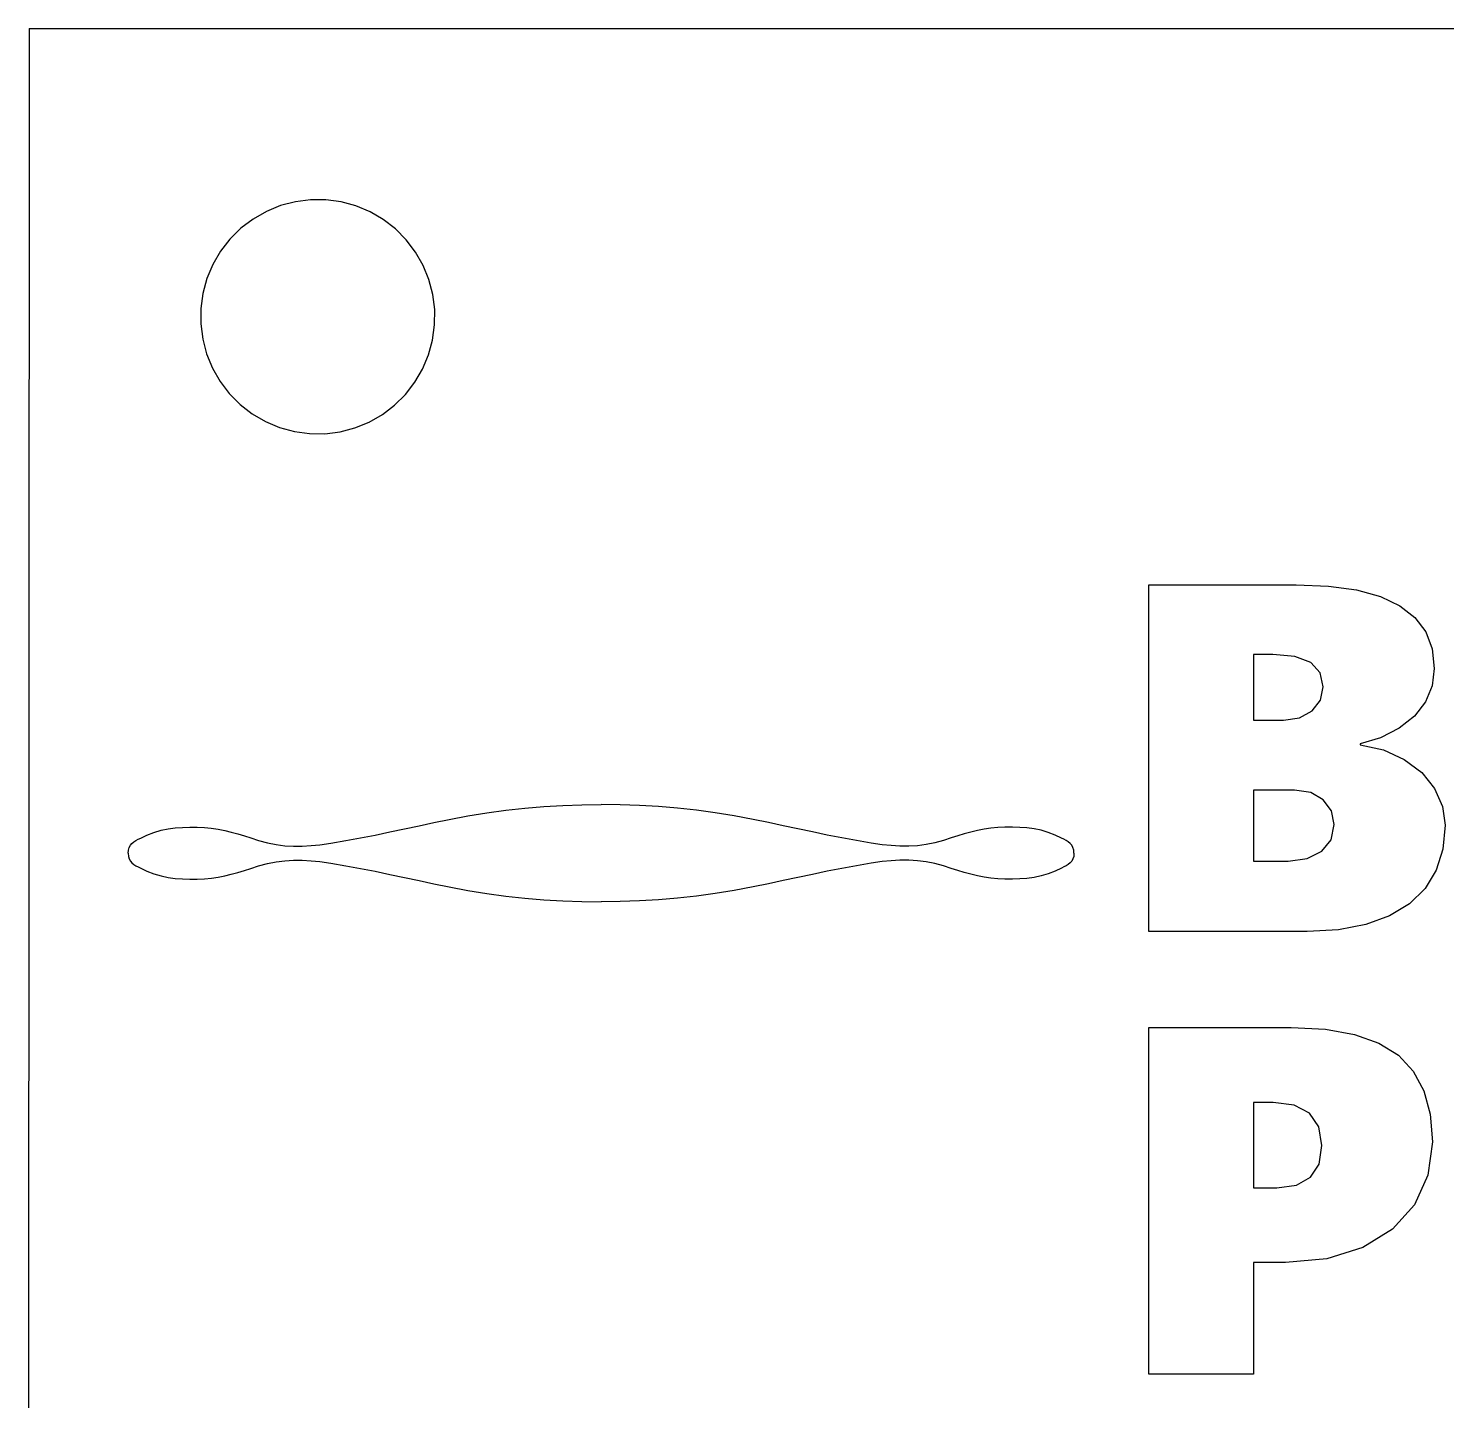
# Model space of a CAD drawing. Extents: x -53 to 53, y -73 to 73.
# Drawn here: x -52.5 to -13.16, y 35.16 to 73.23 of the extents above; entities that cross this region are included whole.
import ezdxf

# ---------------------------------------------------------------- set-up
doc = ezdxf.new("R2010")
doc.units = 0
doc.header["$MEASUREMENT"] = 0
doc.layers.get('0').update_dxf_attribs({"linetype": 'CONTINUOUS'})

msp = doc.modelspace()

# ---------------------------------------------------------------- linework, layer by layer
for p, q in [((-52.473, 73.227), (-52.5, 29.848)), ((-52.473, 73.227), (52.474, 73.227)), ((-44.672, 68.471), (-45.094, 68.417)), ((-44.247, 68.469), (-44.672, 68.471)), ((-43.825, 68.412), (-44.247, 68.469)), ((-45.898, 68.148), (-46.267, 67.937)), ((-45.505, 68.309), (-45.898, 68.148)), ((-45.094, 68.417), (-45.505, 68.309)), ((-43.415, 68.3), (-43.825, 68.412)), ((-43.023, 68.135), (-43.415, 68.3)), ((-42.656, 67.921), (-43.023, 68.135)), ((-46.606, 67.68), (-46.907, 67.38)), ((-46.267, 67.937), (-46.606, 67.68)), ((-42.32, 67.661), (-42.656, 67.921)), ((-46.907, 67.38), (-47.168, 67.044)), ((-42.021, 67.359), (-42.32, 67.661)), ((-41.763, 67.021), (-42.021, 67.359)), ((-47.168, 67.044), (-47.382, 66.677)), ((-41.552, 66.651), (-41.763, 67.021)), ((-47.382, 66.677), (-47.546, 66.285)), ((-41.391, 66.258), (-41.552, 66.651)), ((-47.546, 66.285), (-47.658, 65.875)), ((-41.283, 65.847), (-41.391, 66.258)), ((-47.658, 65.875), (-47.715, 65.453)), ((-41.229, 65.425), (-41.283, 65.847)), ((-47.715, 65.453), (-47.717, 65.028)), ((-41.231, 65), (-41.229, 65.425)), ((-47.717, 65.028), (-47.664, 64.607)), ((-41.289, 64.579), (-41.231, 65)), ((-47.664, 64.607), (-47.555, 64.195)), ((-41.4, 64.169), (-41.289, 64.579)), ((-47.555, 64.195), (-47.394, 63.802)), ((-41.565, 63.777), (-41.4, 64.169)), ((-47.394, 63.802), (-47.183, 63.433)), ((-41.779, 63.409), (-41.565, 63.777)), ((-47.183, 63.433), (-46.926, 63.095)), ((-42.039, 63.073), (-41.779, 63.409)), ((-46.926, 63.095), (-46.627, 62.793)), ((-42.341, 62.774), (-42.039, 63.073)), ((-46.627, 62.793), (-46.291, 62.532)), ((-42.68, 62.517), (-42.341, 62.774)), ((-46.291, 62.532), (-45.924, 62.318)), ((-45.924, 62.318), (-45.531, 62.154)), ((-43.442, 62.145), (-43.049, 62.306)), ((-43.049, 62.306), (-42.68, 62.517)), ((-45.531, 62.154), (-45.121, 62.042)), ((-45.121, 62.042), (-44.7, 61.985)), ((-44.7, 61.985), (-44.275, 61.983)), ((-44.275, 61.983), (-43.853, 62.036)), ((-43.853, 62.036), (-43.442, 62.145)), ((-21.416, 48.176), (-21.416, 57.794)), ((-21.416, 57.794), (-17.332, 57.794)), ((-17.332, 57.794), (-16.434, 57.757)), ((-16.434, 57.757), (-15.656, 57.648)), ((-15.656, 57.648), (-14.998, 57.466)), ((-14.998, 57.466), (-14.459, 57.212)), ((-14.459, 57.212), (-14.041, 56.884)), ((-14.041, 56.884), (-13.741, 56.484)), ((-13.741, 56.484), (-13.562, 56.012)), ((-13.562, 56.012), (-13.502, 55.466)), ((-17.982, 55.855), (-18.519, 55.855)), ((-18.519, 55.855), (-18.519, 54.038)), ((-17.369, 55.799), (-17.982, 55.855)), ((-16.931, 55.632), (-17.369, 55.799)), ((-16.668, 55.353), (-16.931, 55.632)), ((-16.58, 54.963), (-16.668, 55.353)), ((-13.502, 55.466), (-13.562, 54.984)), ((-16.658, 54.592), (-16.58, 54.963)), ((-13.562, 54.984), (-13.743, 54.544)), ((-17.241, 54.102), (-16.889, 54.296)), ((-16.889, 54.296), (-16.658, 54.592)), ((-13.743, 54.544), (-14.048, 54.151)), ((-18.519, 54.038), (-17.68, 54.038)), ((-17.68, 54.038), (-17.241, 54.102)), ((-14.048, 54.151), (-14.478, 53.81)), ((-14.995, 53.545), (-15.561, 53.38)), ((-14.478, 53.81), (-14.995, 53.545)), ((-15.561, 53.38), (-15.561, 53.354)), ((-15.561, 53.354), (-14.912, 53.212)), ((-14.912, 53.212), (-14.334, 52.948)), ((-14.334, 52.948), (-13.852, 52.582)), ((-13.852, 52.582), (-13.495, 52.136)), ((-17.379, 52.093), (-18.519, 52.093)), ((-18.519, 52.093), (-18.519, 50.128)), ((-16.931, 52.026), (-17.379, 52.093)), ((-16.58, 51.824), (-16.931, 52.026)), ((-13.495, 52.136), (-13.274, 51.641)), ((-39.782, 51.465), (-39.258, 51.536)), ((-39.258, 51.536), (-38.732, 51.594)), ((-38.732, 51.594), (-38.206, 51.639)), ((-38.206, 51.639), (-37.677, 51.671)), ((-37.677, 51.671), (-37.147, 51.69)), ((-37.147, 51.69), (-36.613, 51.696)), ((-36.08, 51.69), (-36.613, 51.696)), ((-35.55, 51.671), (-36.08, 51.69)), ((-35.021, 51.639), (-35.55, 51.671)), ((-34.495, 51.594), (-35.021, 51.639)), ((-33.969, 51.536), (-34.495, 51.594)), ((-33.445, 51.465), (-33.969, 51.536)), ((-16.354, 51.519), (-16.58, 51.824)), ((-13.274, 51.641), (-13.2, 51.127)), ((-41.662, 51.108), (-41.256, 51.194)), ((-41.256, 51.194), (-40.83, 51.282)), ((-40.83, 51.282), (-40.306, 51.38)), ((-40.306, 51.38), (-39.782, 51.465)), ((-32.921, 51.38), (-33.445, 51.465)), ((-32.397, 51.282), (-32.921, 51.38)), ((-31.971, 51.194), (-32.397, 51.282)), ((-31.565, 51.108), (-31.971, 51.194)), ((-16.279, 51.14), (-16.354, 51.519)), ((-49.451, 50.73), (-49.384, 50.764)), ((-49.384, 50.764), (-49.21, 50.848)), ((-49.21, 50.848), (-49.015, 50.923)), ((-49.015, 50.923), (-48.82, 50.98)), ((-48.82, 50.98), (-48.623, 51.02)), ((-48.623, 51.02), (-48.425, 51.046)), ((-48.425, 51.046), (-48.225, 51.061)), ((-48.225, 51.061), (-48.022, 51.067)), ((-48.022, 51.067), (-47.815, 51.066)), ((-47.815, 51.066), (-47.615, 51.059)), ((-47.615, 51.059), (-47.425, 51.041)), ((-47.425, 51.041), (-47.237, 51.014)), ((-47.237, 51.014), (-47.053, 50.977)), ((-47.053, 50.977), (-46.87, 50.933)), ((-46.87, 50.933), (-46.689, 50.882)), ((-46.689, 50.882), (-46.509, 50.827)), ((-46.509, 50.827), (-46.329, 50.767)), ((-46.329, 50.767), (-46.115, 50.696)), ((-43.697, 50.693), (-43.288, 50.769)), ((-43.288, 50.769), (-42.881, 50.849)), ((-42.881, 50.849), (-42.474, 50.934)), ((-42.474, 50.934), (-42.068, 51.02)), ((-42.068, 51.02), (-41.662, 51.108)), ((-31.159, 51.02), (-31.565, 51.108)), ((-30.753, 50.934), (-31.159, 51.02)), ((-30.347, 50.849), (-30.753, 50.934)), ((-29.939, 50.769), (-30.347, 50.849)), ((-29.531, 50.693), (-29.939, 50.769)), ((-26.899, 50.767), (-27.112, 50.696)), ((-26.718, 50.827), (-26.899, 50.767)), ((-26.538, 50.882), (-26.718, 50.827)), ((-26.357, 50.933), (-26.538, 50.882)), ((-26.175, 50.977), (-26.357, 50.933)), ((-25.99, 51.014), (-26.175, 50.977)), ((-25.803, 51.041), (-25.99, 51.014)), ((-25.612, 51.059), (-25.803, 51.041)), ((-25.413, 51.066), (-25.612, 51.059)), ((-25.206, 51.067), (-25.413, 51.066)), ((-25.002, 51.061), (-25.206, 51.067)), ((-24.802, 51.046), (-25.002, 51.061)), ((-24.604, 51.02), (-24.802, 51.046)), ((-24.408, 50.98), (-24.604, 51.02)), ((-24.213, 50.923), (-24.408, 50.98)), ((-24.018, 50.848), (-24.213, 50.923)), ((-23.844, 50.764), (-24.018, 50.848)), ((-23.776, 50.73), (-23.844, 50.764)), ((-16.364, 50.72), (-16.279, 51.14)), ((-13.2, 51.127), (-13.262, 50.46)), ((-49.732, 50.346), (-49.724, 50.434)), ((-49.724, 50.434), (-49.703, 50.507)), ((-49.703, 50.507), (-49.67, 50.567)), ((-49.67, 50.567), (-49.626, 50.616)), ((-49.626, 50.616), (-49.574, 50.658)), ((-49.574, 50.658), (-49.515, 50.695)), ((-49.515, 50.695), (-49.451, 50.73)), ((-46.115, 50.696), (-45.871, 50.631)), ((-45.871, 50.631), (-45.629, 50.584)), ((-45.629, 50.584), (-45.388, 50.554)), ((-45.388, 50.554), (-45.146, 50.54)), ((-45.146, 50.54), (-44.904, 50.541)), ((-44.904, 50.541), (-44.659, 50.555)), ((-44.659, 50.555), (-44.412, 50.581)), ((-44.412, 50.581), (-44.107, 50.625)), ((-44.107, 50.625), (-43.697, 50.693)), ((-29.121, 50.625), (-29.531, 50.693)), ((-28.816, 50.581), (-29.121, 50.625)), ((-28.568, 50.555), (-28.816, 50.581)), ((-28.323, 50.541), (-28.568, 50.555)), ((-28.081, 50.54), (-28.323, 50.541)), ((-27.84, 50.554), (-28.081, 50.54)), ((-27.599, 50.584), (-27.84, 50.554)), ((-27.356, 50.631), (-27.599, 50.584)), ((-27.112, 50.696), (-27.356, 50.631)), ((-23.712, 50.695), (-23.776, 50.73)), ((-23.653, 50.658), (-23.712, 50.695)), ((-23.601, 50.616), (-23.653, 50.658)), ((-23.558, 50.567), (-23.601, 50.616)), ((-23.524, 50.507), (-23.558, 50.567)), ((-23.503, 50.434), (-23.524, 50.507)), ((-23.496, 50.346), (-23.503, 50.434)), ((-17.025, 50.195), (-16.621, 50.399)), ((-16.621, 50.399), (-16.364, 50.72)), ((-13.262, 50.46), (-13.448, 49.873)), ((-49.732, 50.346), (-49.724, 50.258)), ((-49.724, 50.258), (-49.703, 50.186)), ((-49.703, 50.186), (-49.67, 50.126)), ((-49.67, 50.126), (-49.626, 50.076)), ((-49.626, 50.076), (-49.574, 50.034)), ((-49.574, 50.034), (-49.515, 49.998)), ((-49.515, 49.998), (-49.451, 49.963)), ((-49.451, 49.963), (-49.383, 49.928)), ((-46.329, 49.925), (-46.115, 49.996)), ((-46.115, 49.996), (-45.871, 50.062)), ((-45.871, 50.062), (-45.629, 50.109)), ((-45.629, 50.109), (-45.388, 50.138)), ((-45.388, 50.138), (-45.146, 50.152)), ((-45.146, 50.152), (-44.904, 50.151)), ((-44.904, 50.151), (-44.659, 50.138)), ((-44.659, 50.138), (-44.412, 50.112)), ((-44.412, 50.112), (-44.107, 50.068)), ((-44.107, 50.068), (-43.697, 49.999)), ((-43.697, 49.999), (-43.288, 49.924)), ((-29.531, 49.999), (-29.939, 49.924)), ((-29.121, 50.068), (-29.531, 49.999)), ((-28.816, 50.112), (-29.121, 50.068)), ((-28.568, 50.138), (-28.816, 50.112)), ((-28.323, 50.151), (-28.568, 50.138)), ((-28.081, 50.152), (-28.323, 50.151)), ((-27.84, 50.138), (-28.081, 50.152)), ((-27.599, 50.109), (-27.84, 50.138)), ((-27.356, 50.062), (-27.599, 50.109)), ((-27.112, 49.996), (-27.356, 50.062)), ((-26.899, 49.925), (-27.112, 49.996)), ((-23.776, 49.963), (-23.844, 49.928)), ((-23.712, 49.998), (-23.776, 49.963)), ((-23.653, 50.034), (-23.712, 49.998)), ((-23.601, 50.076), (-23.653, 50.034)), ((-23.558, 50.126), (-23.601, 50.076)), ((-23.524, 50.186), (-23.558, 50.126)), ((-23.503, 50.258), (-23.524, 50.186)), ((-23.496, 50.346), (-23.503, 50.258)), ((-18.519, 50.128), (-17.553, 50.128)), ((-17.553, 50.128), (-17.025, 50.195)), ((-49.383, 49.928), (-49.209, 49.844)), ((-49.209, 49.844), (-49.015, 49.769)), ((-49.015, 49.769), (-48.819, 49.713)), ((-48.819, 49.713), (-48.623, 49.673)), ((-48.623, 49.673), (-48.425, 49.646)), ((-48.425, 49.646), (-48.225, 49.631)), ((-48.225, 49.631), (-48.021, 49.625)), ((-48.021, 49.625), (-47.814, 49.626)), ((-47.814, 49.626), (-47.615, 49.633)), ((-47.615, 49.633), (-47.424, 49.651)), ((-47.424, 49.651), (-47.237, 49.679)), ((-47.237, 49.679), (-47.053, 49.715)), ((-47.053, 49.715), (-46.87, 49.76)), ((-46.87, 49.76), (-46.689, 49.81)), ((-46.689, 49.81), (-46.509, 49.866)), ((-46.509, 49.866), (-46.329, 49.925)), ((-43.288, 49.924), (-42.88, 49.843)), ((-42.88, 49.843), (-42.474, 49.759)), ((-42.474, 49.759), (-42.068, 49.672)), ((-42.068, 49.672), (-41.662, 49.585)), ((-41.662, 49.585), (-41.256, 49.498)), ((-31.565, 49.585), (-31.971, 49.498)), ((-31.159, 49.672), (-31.565, 49.585)), ((-30.753, 49.759), (-31.159, 49.672)), ((-30.347, 49.843), (-30.753, 49.759)), ((-29.939, 49.924), (-30.347, 49.843)), ((-26.718, 49.866), (-26.899, 49.925)), ((-26.538, 49.81), (-26.718, 49.866)), ((-26.357, 49.76), (-26.538, 49.81)), ((-26.175, 49.715), (-26.357, 49.76)), ((-25.99, 49.679), (-26.175, 49.715)), ((-25.803, 49.651), (-25.99, 49.679)), ((-25.612, 49.633), (-25.803, 49.651)), ((-25.413, 49.626), (-25.612, 49.633)), ((-25.206, 49.625), (-25.413, 49.626)), ((-25.002, 49.631), (-25.206, 49.625)), ((-24.802, 49.646), (-25.002, 49.631)), ((-24.604, 49.673), (-24.802, 49.646)), ((-24.408, 49.713), (-24.604, 49.673)), ((-24.213, 49.769), (-24.408, 49.713)), ((-24.018, 49.844), (-24.213, 49.769)), ((-23.844, 49.928), (-24.018, 49.844)), ((-13.448, 49.873), (-13.758, 49.368)), ((-41.256, 49.498), (-40.83, 49.41)), ((-40.83, 49.41), (-40.306, 49.313)), ((-40.306, 49.313), (-39.782, 49.228)), ((-39.782, 49.228), (-39.257, 49.157)), ((-33.445, 49.228), (-33.97, 49.157)), ((-32.921, 49.313), (-33.445, 49.228)), ((-32.397, 49.41), (-32.921, 49.313)), ((-31.971, 49.498), (-32.397, 49.41)), ((-13.758, 49.368), (-14.193, 48.944)), ((-39.257, 49.157), (-38.732, 49.099)), ((-38.732, 49.099), (-38.206, 49.054)), ((-38.206, 49.054), (-37.677, 49.022)), ((-37.677, 49.022), (-37.147, 49.003)), ((-37.147, 49.003), (-36.613, 48.996)), ((-36.08, 49.003), (-36.613, 48.996)), ((-35.55, 49.022), (-36.08, 49.003)), ((-35.021, 49.054), (-35.55, 49.022)), ((-34.495, 49.099), (-35.021, 49.054)), ((-33.97, 49.157), (-34.495, 49.099)), ((-14.193, 48.944), (-14.742, 48.608)), ((-14.742, 48.608), (-15.398, 48.368)), ((-17.03, 48.176), (-21.416, 48.176)), ((-16.161, 48.224), (-17.03, 48.176)), ((-15.398, 48.368), (-16.161, 48.224)), ((-21.416, 35.895), (-21.416, 45.513)), ((-21.416, 45.513), (-17.472, 45.513)), ((-17.472, 45.513), (-16.524, 45.465)), ((-16.524, 45.465), (-15.713, 45.32)), ((-15.713, 45.32), (-15.037, 45.079)), ((-15.037, 45.079), (-14.498, 44.741)), ((-14.498, 44.741), (-14.086, 44.302)), ((-14.086, 44.302), (-13.791, 43.756)), ((-13.791, 43.756), (-13.615, 43.102)), ((-17.969, 43.434), (-18.519, 43.434)), ((-18.519, 43.434), (-18.519, 41.059)), ((-17.385, 43.358), (-17.969, 43.434)), ((-16.963, 43.132), (-17.385, 43.358)), ((-16.706, 42.758), (-16.963, 43.132)), ((-13.615, 43.102), (-13.556, 42.34)), ((-16.621, 42.24), (-16.706, 42.758)), ((-16.699, 41.723), (-16.621, 42.24)), ((-13.556, 42.34), (-13.681, 41.41)), ((-16.933, 41.354), (-16.699, 41.723)), ((-17.322, 41.133), (-16.933, 41.354)), ((-13.681, 41.41), (-14.055, 40.59)), ((-18.519, 41.059), (-17.868, 41.059)), ((-17.868, 41.059), (-17.322, 41.133)), ((-14.055, 40.59), (-14.661, 39.912)), ((-14.661, 39.912), (-15.48, 39.406)), ((-15.48, 39.406), (-16.482, 39.092)), ((-17.633, 38.987), (-18.519, 38.987)), ((-18.519, 38.987), (-18.519, 35.895)), ((-16.482, 39.092), (-17.633, 38.987)), ((-18.519, 35.895), (-21.416, 35.895))]:
    msp.add_line(p, q)

doc.saveas('drawing.dxf')
